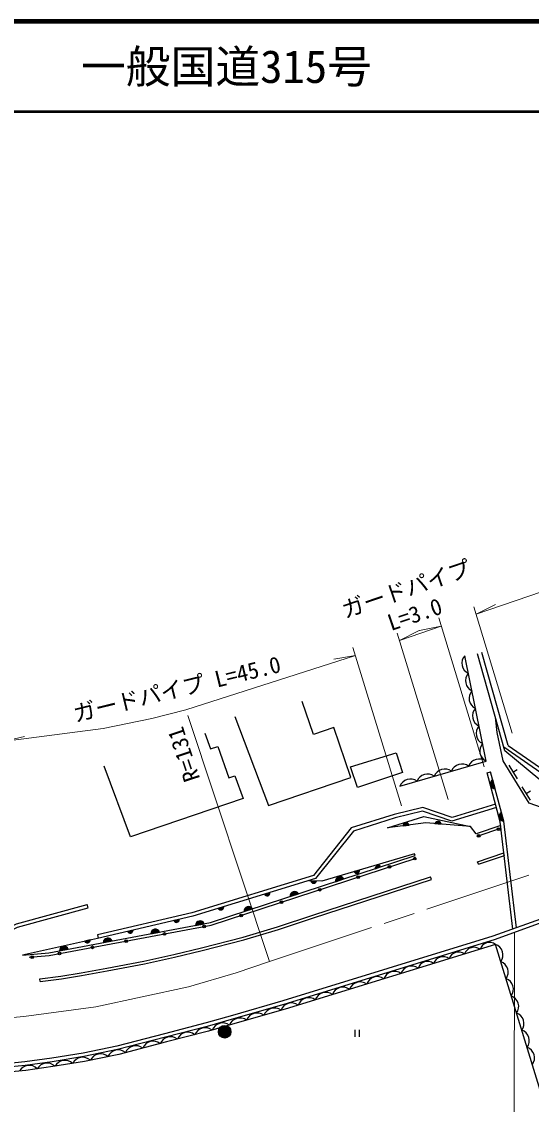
# Model space of a CAD drawing. Units: millimetres at full size, sheet at 1:1000; details may follow other scales. Extents: x 40000 to 680000, y 20000 to 380000.
# Drawn here: x 210116 to 266997, y 259302 to 380000 of the extents above; entities that cross this region are included whole.
import ezdxf
from ezdxf.enums import TextEntityAlignment as Align

# ---------------------------------------------------------------- set-up
doc = ezdxf.new("R2010")
doc.units = ezdxf.units.MM
doc.header["$LTSCALE"] = 1000
doc.linetypes.add('CHAIN', pattern=[18.5, 12, -1.5, 3.5, -1.5])
for name, color, linetype, lineweight in [('M-BGD', 7, 'Continuous', 25), ('M-BMK', 2, 'CHAIN', 13), ('M-STR-HTXT', 7, 'Continuous', 13), ('M-TTL', 2, 'Continuous', 140), ('M-TTL-LINE', 7, 'Continuous', 50)]:
    doc.layers.add(name, color=color, linetype=linetype, lineweight=lineweight)
doc.layers.add('M-TTL-TXT', color=7, linetype='Continuous')
doc.styles.add('ＭＳ ゴシック', font='')
doc.styles.get('ＭＳ ゴシック').set_extended_font_data('MS Gothic')

msp = doc.modelspace()

# ---------------------------------------------------------------- hatches: boundary and pattern name
at = {"layer": 'M-BGD'}
for points in [[(262685, 295464, 0.82183), (262942, 294507)], [(263658, 291836, 0.82183), (263914, 290879)], [(252674, 290350), (253357, 290439, 0.84072)], [(256925, 290545), (256239, 290600, -0.84072)], [(247831, 285417), (247231, 285241, 0.84072)], [(250176, 285768), (249581, 285574, -0.84072)], [(242398, 284225), (243023, 284200, -0.84072)], [(245136, 284121, -0.82183), (246078, 284428)], [(237807, 282904), (237208, 282720, 0.84072)], [(240076, 282467, -0.82183), (241018, 282774)], [(232661, 281327), (232062, 281143, 0.84072)], [(234948, 280791, -0.82183), (235890, 281099)], [(224537, 278325, -0.82183), (225511, 278506)], [(227707, 279920), (227098, 279779, 0.84072)], [(229517, 279250, -0.82183), (230491, 279431)], [(217765, 277624), (217154, 277487, 0.84072)], [(219238, 277342, -0.82183), (220212, 277522)], [(222549, 278726), (221939, 278584, 0.84072)], [(214345, 276419, -0.82183), (215318, 276603)], [(233474, 267392, -1), (232074, 267392, -0.41421), (232774, 268092, -0.41421)]]:
    msp.add_hatch(color=256, dxfattribs=at).paths.add_polyline_path(points)

# ---------------------------------------------------------------- linework, layer by layer
for p, q in [((264397, 299324), (261460, 309660)), ((263174, 300763), (262985, 302466)), ((264491, 297097), (265402, 295602)), ((262060, 296252), (262447, 296355)), ((263526, 290782), (262060, 296252)), ((263920, 290857), (262447, 296355)), ((264946, 296350), (265426, 296642)), ((262942, 294507), (262685, 295464)), ((265951, 294701), (266862, 293207)), ((266406, 293954), (266887, 294247)), ((263914, 290879), (263658, 291836)), ((252674, 290350), (253357, 290439)), ((256239, 290600), (256925, 290545)), ((263609, 290075), (260930, 289179)), ((264934, 278838), (263526, 290782)), ((265320, 278977), (263920, 290857)), ((260993, 286350), (263914, 287338)), ((264010, 287054), (263914, 287338)), ((261090, 286066), (260993, 286350)), ((261090, 286066), (264010, 287054)), ((247831, 285417), (247231, 285241)), ((249581, 285574), (250176, 285768)), ((243023, 284200), (242398, 284225)), ((245136, 284121), (246078, 284428)), ((255836, 284385), (255742, 284670)), ((237807, 282904), (237208, 282720)), ((240076, 282467), (241018, 282774)), ((217535, 281191), (217431, 281577)), ((232661, 281327), (232062, 281143)), ((234948, 280791), (235890, 281099)), ((268534, 280134), (262705, 278035)), ((227707, 279920), (227098, 279779)), ((229517, 279250), (230491, 279431)), ((268669, 279758), (262832, 277655)), ((217765, 277624), (217154, 277487)), ((218577, 278216), (218668, 277827)), ((222549, 278726), (221939, 278584)), ((224537, 278325), (225511, 278506)), ((214345, 276419), (215318, 276603)), ((219238, 277342), (220212, 277522)), ((268287, 259906), (262996, 277130)), ((212185, 272987), (212144, 273284)), ((247303, 267595), (247303, 266813)), ((247770, 267595), (247770, 266813))]:
    msp.add_line(p, q, dxfattribs=at)
for points in [[(252317, 294757), (261940, 297554), (259562, 309316)], [(304480, 304069), (303667, 305904), (269250, 294392), (264052, 298709), (260979, 309524)], [(233921, 302530), (237652, 292627), (246851, 295751), (244968, 301327), (242692, 300535), (241431, 304216)], [(304480, 304069), (268775, 292157), (266742, 292863), (263854, 297601), (263174, 300763)], [(230551, 300692), (231184, 298918), (232009, 299209), (233219, 295685), (233906, 295936), (234835, 293401), (222248, 289137), (219311, 297019)], [(264397, 299324), (268967, 296135), (279098, 299368)], [(263922, 299168), (268900, 295694), (279194, 298979)], [(262994, 292767), (258142, 291294), (254871, 292386), (251687, 291623)], [(263098, 292380), (258136, 290874), (254853, 291970), (251794, 291237)], [(251687, 291623), (246898, 290112), (242679, 284815)], [(251794, 291237), (247134, 289767), (242915, 284469)], [(263573, 290379), (260846, 289467), (260191, 290283), (255222, 290681), (250930, 290123), (255006, 291384), (260191, 290283)], [(194204, 287011), (195214, 277057), (196352, 275878), (203077, 275844), (209673, 279066), (217535, 281191)], [(194602, 287051), (195598, 277235), (196522, 276278), (202985, 276245), (209532, 279443), (217431, 281577)], [(210214, 275931), (213136, 276191), (218869, 277273), (231178, 279558), (254042, 287032)], [(210939, 275694), (213177, 275893), (218925, 276978), (231252, 279267), (254136, 286747)], [(254042, 287032), (253973, 287224), (243610, 284175), (242152, 284235)], [(242915, 284469), (229202, 280267), (218570, 277804), (210214, 275931)], [(212144, 273284), (214503, 273609), (216763, 273968), (219625, 274494), (223770, 275267), (227118, 276004), (230185, 276760), (234830, 277934), (238678, 279087), (242609, 280385), (255742, 284670)], [(212185, 272987), (214547, 273312), (216813, 273672), (219679, 274199), (223830, 274973), (227186, 275712), (230257, 276469), (234910, 277644), (238768, 278801), (242703, 280100), (255836, 284385)], [(242679, 284815), (229098, 280653), (218577, 278216)], [(262832, 277655), (239365, 270447), (233757, 268824), (230828, 267997), (226153, 266784), (220821, 265409), (217043, 264620), (213528, 264047), (210512, 263637), (206557, 263251), (201943, 263111), (197456, 263084), (191007, 263385)], [(262705, 278035), (239250, 270830), (233647, 269209), (230723, 268383), (226052, 267172), (220730, 265798), (216970, 265013), (213469, 264442), (210466, 264035), (206531, 263650), (201936, 263511), (197465, 263484), (191044, 263784)], [(262996, 277130), (239522, 269920), (233908, 268296), (230972, 267466), (226290, 266252), (220946, 264873), (217143, 264079), (213609, 263503), (210576, 263091), (206592, 262701), (201953, 262561), (197445, 262534), (191899, 262793)]]:
    msp.add_lwpolyline(points, dxfattribs=at)
msp.add_lwpolyline([(247591, 294631), (246823, 296932), (251896, 298495), (252624, 296292)], close=True, dxfattribs=at)
for centre, radius in [((263347, 289987), 150), ((261115, 289241), 150), ((253976, 286694), 150), ((251173, 285778), 150), ((247681, 284637), 150), ((243380, 283231), 150), ((239109, 281835), 150), ((234605, 280363), 150), ((230495, 279123), 150), ((221769, 277503), 150), ((226046, 278297), 150), ((218026, 276805), 150), ((211282, 275719), 150), ((214328, 276107), 150), ((232774, 267392), 700)]:
    msp.add_circle(centre, radius, dxfattribs=at)
for centre, radius, start, end in [((260495, 308485), 1250, 138.29923, 244.55944), ((260892, 306524), 1250, 138.29923, 244.55944), ((261288, 304564), 1250, 138.29923, 244.55944), ((261684, 302604), 1250, 138.29923, 244.55944), ((262081, 300643), 1250, 138.29923, 244.55944), ((262477, 298683), 1250, 138.29923, 244.55944), ((259248, 295991), 1250, 53.07762, 159.33782), ((261169, 296549), 1250, 53.07762, 159.33782), ((255407, 294874), 1250, 53.07762, 159.33782), ((257328, 295432), 1250, 53.07762, 159.33782), ((253487, 294316), 1250, 53.07762, 159.33782), ((262908, 295010), 505, 116.17245, 273.83064), ((263880, 291383), 505, 116.17245, 273.83064), ((253023, 290335), 349, 17.3062, 177.52393), ((256577, 290513), 349, 5.30509, 165.52282), ((247515, 285381), 318, 206.28262, 6.50036), ((249896, 285619), 318, 27.99143, 188.20916), ((242713, 284267), 318, 187.53775, 347.75548), ((245637, 284182), 505, 29.2712, 186.92939), ((237491, 282864), 318, 206.93088, 7.14861), ((240577, 282528), 505, 29.2712, 186.92939), ((232346, 281287), 318, 206.93088, 7.14861), ((235450, 280852), 505, 29.2712, 186.92939), ((225041, 278320), 505, 21.6882, 179.34639), ((227390, 279903), 318, 202.93099, 3.14872), ((230022, 279244), 505, 21.6882, 179.34639), ((217448, 277608), 318, 202.5239, 2.74163), ((219743, 277336), 505, 21.6882, 179.34639), ((222232, 278708), 318, 202.93099, 3.14872), ((214850, 276415), 505, 21.86168, 179.51987), ((260604, 275687), 1130, 53.94517, 160.20537), ((262331, 276217), 1130, 53.94517, 160.20537), ((262573, 275954), 1250, 323.9436, 70.20381), ((255421, 274095), 1130, 53.94517, 160.20537), ((257149, 274625), 1130, 53.94517, 160.20537), ((258876, 275156), 1130, 53.94517, 160.20537), ((263160, 274042), 1250, 323.9436, 70.20381), ((251711, 272879), 1250, 53.94517, 160.20537), ((253623, 273467), 1250, 53.94517, 160.20537), ((247888, 271705), 1250, 53.94517, 160.20537), ((249799, 272292), 1250, 53.94517, 160.20537), ((263747, 272131), 1250, 323.9436, 70.20381), ((244064, 270530), 1250, 53.94515, 160.20536), ((245976, 271118), 1250, 53.94517, 160.20537), ((240236, 269359), 1250, 53.71858, 159.97878), ((242152, 269943), 1250, 53.94709, 160.2073), ((264334, 270219), 1250, 323.9436, 70.20381), ((236388, 268232), 1250, 53.00737, 159.26758), ((238310, 268788), 1250, 53.00698, 159.26718), ((264922, 268307), 1250, 323.9436, 70.20381), ((232539, 267129), 1250, 52.64317, 158.90338), ((234465, 267678), 1250, 52.89315, 159.15336), ((226723, 265590), 1250, 51.38122, 157.64143), ((228659, 266091), 1250, 51.40537, 157.66558), ((230597, 266599), 1250, 51.67148, 157.93168), ((265509, 266395), 1250, 323.9436, 70.20381), ((222849, 264589), 1250, 51.32883, 157.58903), ((224786, 265089), 1250, 51.34047, 157.60067), ((266096, 264483), 1250, 323.9436, 70.20381), ((216932, 263300), 1250, 46.97062, 153.23083), ((218917, 263683), 1250, 48.64909, 154.9093), ((220885, 264113), 1250, 49.70427, 155.96447), ((210960, 262399), 1250, 43.84364, 150.10385), ((212955, 262660), 1250, 44.779, 151.03921), ((214950, 262961), 1250, 46.14187, 152.40208)]:
    msp.add_arc(centre, radius, start, end, dxfattribs=at)
at = {"layer": 'M-BMK'}
msp.add_lwpolyline([(204140, 268582), (210377, 269082), (218396, 270169), (228742, 272402), (234044, 273952), (237772, 275214), (269662, 285818), (290902, 292803), (311856, 299741), (325687, 304313), (333838, 307023), (339530, 308934)], dxfattribs=at)
at = {"layer": 'M-STR-HTXT'}
for p, q in [((297076, 326329), (260819, 313931)), ((260819, 313931), (263009, 315041)), ((264841, 300672), (260570, 314751)), ((256655, 313548), (261734, 296943)), ((257695, 293300), (252019, 311844)), ((256943, 312605), (252274, 311009)), ((252274, 311009), (254464, 312119)), ((256943, 312605), (254532, 312142)), ((247092, 310225), (252505, 292595)), ((247366, 309331), (244947, 308915)), ((237772, 275214), (228660, 302661)), ((208066, 299755), (210453, 300327)), ((265107, 278475), (265045, 238937))]:
    msp.add_line(p, q, dxfattribs=at)
msp.add_lwpolyline([(247366, 309331), (228454, 303279), (224638, 302318), (219230, 301194), (208066, 299755), (200659, 299347), (194401, 299344), (193035, 299435)], dxfattribs=at)
at = {"layer": 'M-TTL'}
msp.add_line((680000, 380000), (40000, 380000), dxfattribs=at)
at = {"layer": 'M-TTL-LINE'}
msp.add_line((40000, 370000), (680000, 370000), dxfattribs=at)

# ---------------------------------------------------------------- texts
at = {"layer": 'M-STR-HTXT', "style": 'ＭＳ ゴシック'}
for s, rotation, p in [('ガードパイプ', 18.878, (253490, 315376)), ('L=3.0', 18.878, (254463, 312545)), ('ガードパイプ L=45.0', 13.693, (227796, 304185)), ('R=131', 108.366, (229581, 298761))]:
    msp.add_text(s, height=1833, rotation=rotation, dxfattribs=at).set_placement(p, align=Align.BOTTOM_CENTER)
at = {"layer": 'M-TTL-TXT', "style": 'ＭＳ ゴシック'}
msp.add_text('一般国道315号', height=3666, dxfattribs=at).set_placement((216734, 375000), align=Align.MIDDLE_LEFT)

doc.saveas('drawing.dxf')
